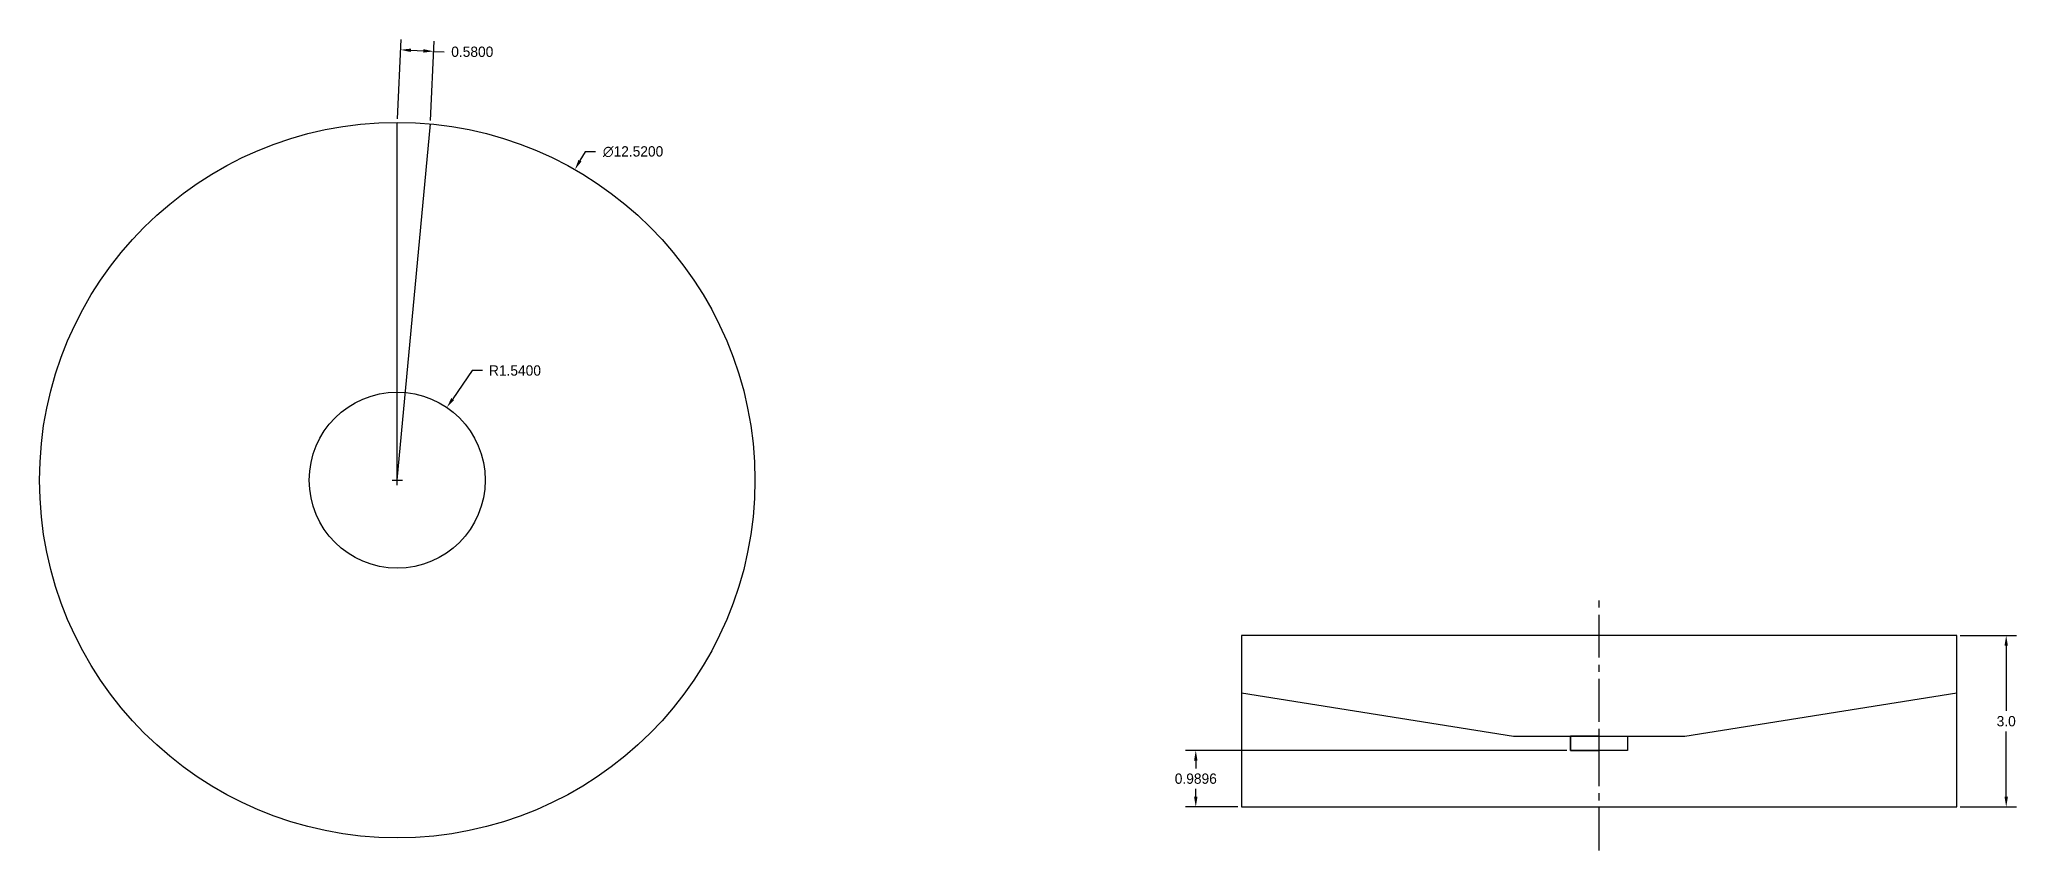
# Model space of a CAD drawing. Header units: inches. Extents: x 14.6 to 49.1, y 2.7 to 16.9.
import ezdxf

# ---------------------------------------------------------------- set-up
doc = ezdxf.new("R2010")
doc.units = ezdxf.units.IN
doc.header["$MEASUREMENT"] = 0
doc.linetypes.add('CENTER2', pattern=[1.125, 0.75, -0.125, 0.125, -0.125])
doc.dimstyles.get("Standard").update_dxf_attribs({"dimtxt": 0.18, "dimasz": 0.18, "dimexe": 0.18, "dimexo": 0.0625, "dimgap": 0.09, "dimtad": 0, "dimtih": 1, "dimtoh": 1, "dimdec": 4, "dimzin": 0, "dimdsep": 46, "dimtxsty": 'Standard', "dimcen": 0.09, "dimadec": 0, "dimazin": 0, "dimtfac": 1, "dimtdec": 4, "dimtofl": 0, "dimtmove": 0, "dimatfit": 3, "dimfxl": 0, "dimtolj": 1, "dimtzin": 0, "dimarcsym": 0})

# ---------------------------------------------------------------- blocks, each defined once
blk = doc.blocks.new('*D3')
at = {"color": 0, "lineweight": -2}
for p, q in [((22.122, 11.101), (21.782, 10.604)), ((22.302, 11.101), (22.122, 11.101)), ((20.722, 9.184), (20.902, 9.184)), ((20.812, 9.094), (20.812, 9.274))]:
    blk.add_line(p, q, dxfattribs=at)
at = {"color": 0}
blk.add_solid([(21.757, 10.621), (21.807, 10.587), (21.68, 10.455)], dxfattribs=at)
at = {"layer": 'Defpoints', "color": 0}
for p in [(21.68, 10.455), (20.812, 9.184)]:
    blk.add_point(p, dxfattribs=at)
at = {"color": 0, "insert": (22.872, 11.101), "char_height": 0.18, "attachment_point": 5}
blk.add_mtext('\\A1;R1.5400', dxfattribs=at)
blk = doc.blocks.new('*D4')
at = {"color": 0, "lineweight": -2}
for p, q in [((20.814, 15.506), (20.879, 16.893)), ((21.05, 16.704), (21.27, 16.694)), ((21.394, 15.479), (21.458, 16.866)), ((21.45, 16.686), (21.63, 16.678))]:
    blk.add_line(p, q, dxfattribs=at)
at = {"color": 0}
for points in [[(21.052, 16.734), (21.049, 16.674), (20.87, 16.713)], [(21.271, 16.724), (21.269, 16.664), (21.45, 16.686)]]:
    blk.add_solid(points, dxfattribs=at)
at = {"layer": 'Defpoints', "color": 0}
for p in [(21.45, 16.686), (20.812, 15.444), (21.391, 15.417)]:
    blk.add_point(p, dxfattribs=at)
at = {"color": 0, "insert": (22.125, 16.678), "char_height": 0.18, "attachment_point": 5}
blk.add_mtext('\\A1;0.5800', dxfattribs=at)
blk = doc.blocks.new('*D5')
at = {"color": 0, "lineweight": -2}
for p, q in [((24.099, 14.93), (24.01, 14.774)), ((24.279, 14.93), (24.099, 14.93)), ((20.722, 9.184), (20.902, 9.184)), ((20.812, 9.094), (20.812, 9.274))]:
    blk.add_line(p, q, dxfattribs=at)
at = {"color": 0}
blk.add_solid([(23.984, 14.788), (24.036, 14.759), (23.92, 14.617)], dxfattribs=at)
at = {"layer": 'Defpoints', "color": 0}
for p in [(23.92, 14.617), (17.703, 3.75)]:
    blk.add_point(p, dxfattribs=at)
at = {"color": 0, "insert": (24.939, 14.93), "char_height": 0.18, "attachment_point": 5}
blk.add_mtext('\\A1;∅12.5200', dxfattribs=at)
blk = doc.blocks.new('*D6')
at = {"color": 0, "lineweight": -2}
for p, q in [((41.282, 4.455), (34.607, 4.455)), ((34.787, 4.275), (34.787, 4.14)), ((35.522, 3.465), (34.607, 3.465)), ((34.787, 3.645), (34.787, 3.78))]:
    blk.add_line(p, q, dxfattribs=at)
at = {"color": 0}
for points in [[(34.757, 4.275), (34.817, 4.275), (34.787, 4.455)], [(34.757, 3.645), (34.817, 3.645), (34.787, 3.465)]]:
    blk.add_solid(points, dxfattribs=at)
at = {"layer": 'Defpoints', "color": 0}
for p in [(41.345, 4.455), (34.787, 3.465), (35.585, 3.465)]:
    blk.add_point(p, dxfattribs=at)
at = {"color": 0, "insert": (34.787, 3.96), "char_height": 0.18, "attachment_point": 5}
blk.add_mtext('\\A1;0.9896', dxfattribs=at)
blk = doc.blocks.new('*D7')
at = {"color": 0, "lineweight": -2}
for p, q in [((48.167, 6.465), (49.15, 6.465)), ((48.97, 6.285), (48.97, 5.145)), ((48.97, 3.645), (48.97, 4.785)), ((48.167, 3.465), (49.15, 3.465))]:
    blk.add_line(p, q, dxfattribs=at)
at = {"color": 0}
for points in [[(48.94, 6.285), (49, 6.285), (48.97, 6.465)], [(48.94, 3.645), (49, 3.645), (48.97, 3.465)]]:
    blk.add_solid(points, dxfattribs=at)
at = {"layer": 'Defpoints', "color": 0}
for p in [(48.105, 6.465), (48.105, 3.465), (48.97, 3.465)]:
    blk.add_point(p, dxfattribs=at)
at = {"color": 0, "insert": (48.97, 4.965), "char_height": 0.18, "attachment_point": 5}
blk.add_mtext('\\A1;3.0', dxfattribs=at)

msp = doc.modelspace()

# ---------------------------------------------------------------- linework, layer by layer
for p, q in [((20.81153, 9.18388), (20.81153, 15.44388)), ((20.81153, 9.18388), (21.39086, 15.41702)), ((35.58464, 5.46494), (40.34464, 4.70456)), ((43.34464, 4.70456), (48.10464, 5.46494)), ((40.34464, 4.70456), (43.34464, 4.70456))]:
    msp.add_line(p, q)
at = {"linetype": 'CENTER2'}
msp.add_line((41.84464, 2.70456), (41.84464, 7.20456), dxfattribs=at)
for points in [[(35.58464, 3.46494), (48.10464, 3.46494), (48.10464, 6.46494), (35.58464, 6.46494)], [(41.84464, 4.70456), (41.34464, 4.70456), (41.34464, 4.45456), (41.84464, 4.45456)], [(41.34464, 4.70456), (42.34464, 4.70456), (42.34464, 4.45456), (41.34464, 4.45456)]]:
    msp.add_lwpolyline(points, close=True)
for radius in [6.26, 1.54]:
    msp.add_circle((20.81153, 9.18388), radius)

# ---------------------------------------------------------------- dimensions: what is measured, and where the dimension line sits
dim = msp.add_aligned_dim(p1=(20.81153, 15.44388), p2=(21.39086, 15.41702), distance=1.27019, dimstyle='Standard')
dim.commit()
dim.dimension.update_dxf_attribs({"geometry": '*D4', "text_midpoint": (22.12451, 16.6775)})
dim = msp.add_diameter_dim_2p(p1=(17.70269, 3.75041), p2=(23.92038, 14.61736), dimstyle='Standard')
dim.commit()
dim.dimension.update_dxf_attribs({"geometry": '*D5', "text_midpoint": (24.93916, 14.92983)})
dim = msp.add_radius_dim(center=(20.81153, 9.18388), mpoint=(21.6805, 10.4553), dimstyle='Standard')
dim.commit()
dim.dimension.update_dxf_attribs({"geometry": '*D3', "text_midpoint": (22.87155, 11.10062), "dimtype": 164})
dim = msp.add_linear_dim(base=(48.96952, 3.46494), p1=(48.10464, 6.46494), p2=(48.10464, 3.46494), angle=90, dimstyle='Standard', override={"dimdec": 1})
dim.commit()
dim.dimension.update_dxf_attribs({"geometry": '*D7', "text_midpoint": (48.96952, 4.96494)})
dim = msp.add_linear_dim(base=(34.78719, 3.46494), p1=(41.34464, 4.45456), p2=(35.58464, 3.46494), angle=90, dimstyle='Standard')
dim.commit()
dim.dimension.update_dxf_attribs({"geometry": '*D6', "text_midpoint": (34.78719, 3.95975)})

doc.saveas('drawing.dxf')
